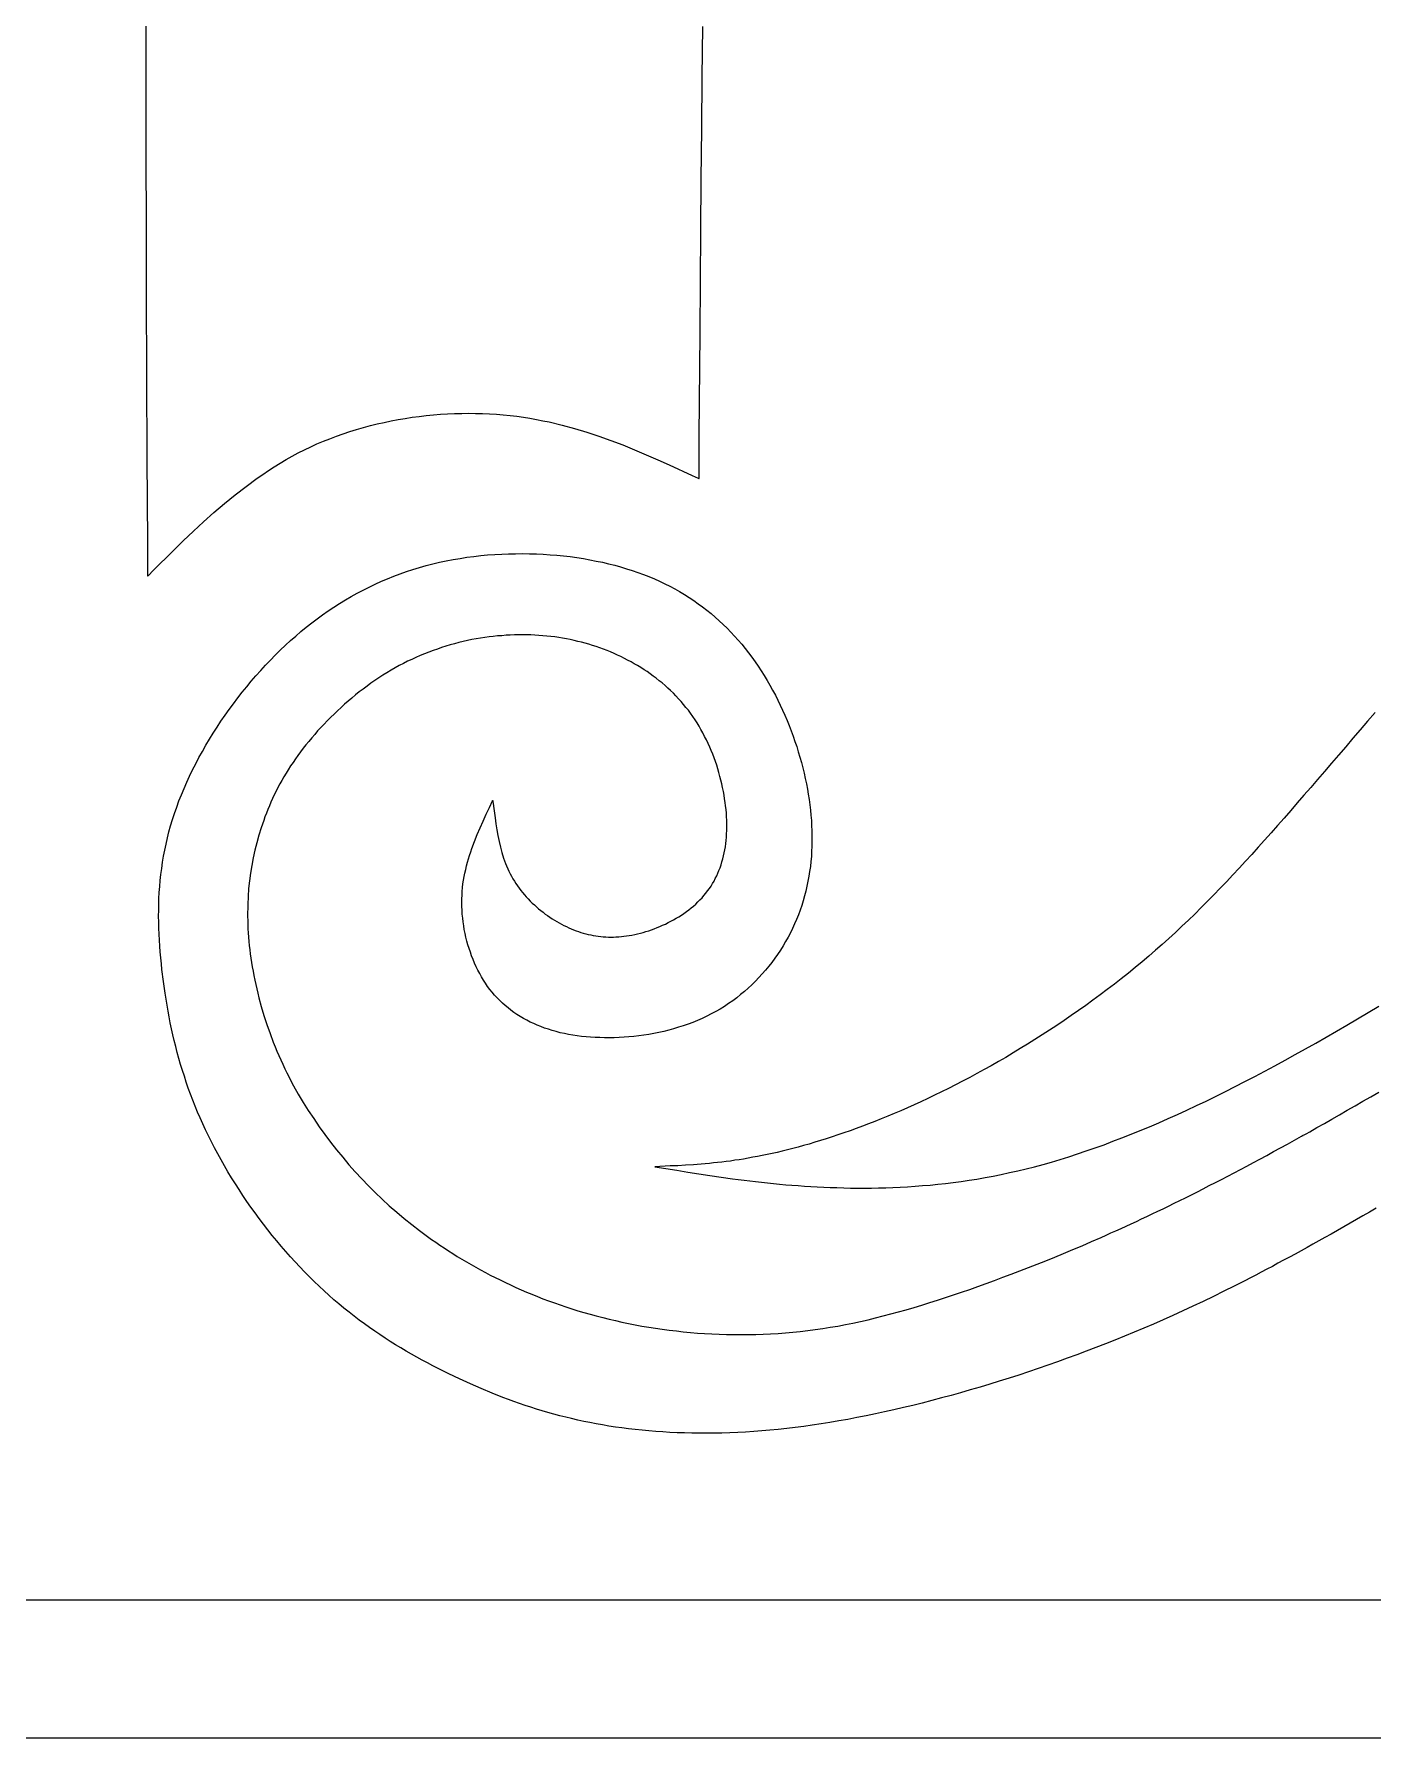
# Model space of a CAD drawing. Extents: x 0 to 279, y 0 to 212.
# Drawn here: x 112.56 to 122.01, y 107.88 to 119.91 of the extents above; entities that cross this region are included whole.
import ezdxf

# ---------------------------------------------------------------- set-up
doc = ezdxf.new("R2010")
doc.units = 0
doc.layers.add('LAYER_1', color=18, linetype='CONTINUOUS')

msp = doc.modelspace()

# ---------------------------------------------------------------- linework, layer by layer
at = {"layer": 'LAYER_1'}
for points in [[(113.351, 120.089), (113.351, 119.805), (113.351, 119.52), (113.351, 119.233), (113.352, 118.945), (113.353, 118.656), (113.354, 118.367), (113.354, 118.076), (113.357, 117.492), (113.359, 116.907), (113.362, 116.32), (113.362, 116.174), (113.363, 116.1), (113.363, 116.082), (113.363, 116.08), (113.363, 116.079), (113.363, 116.079), (113.364, 116.079), (113.365, 116.081), (113.369, 116.085), (113.404, 116.12), (113.545, 116.259), (113.615, 116.328), (113.687, 116.396), (113.759, 116.463), (113.832, 116.528), (113.906, 116.592), (113.982, 116.654), (114.059, 116.713), (114.137, 116.771), (114.177, 116.798), (114.217, 116.825), (114.258, 116.852), (114.3, 116.877), (114.341, 116.902), (114.384, 116.926), (114.427, 116.949), (114.47, 116.971), (114.515, 116.992), (114.559, 117.013), (114.605, 117.032), (114.651, 117.05), (114.697, 117.068), (114.744, 117.085), (114.791, 117.1), (114.839, 117.115), (114.887, 117.129), (114.936, 117.142), (114.984, 117.154), (115.033, 117.165), (115.083, 117.175), (115.132, 117.185), (115.182, 117.193), (115.232, 117.201), (115.281, 117.207), (115.331, 117.213), (115.381, 117.218), (115.431, 117.222), (115.481, 117.225), (115.531, 117.227), (115.581, 117.228), (115.63, 117.229), (115.679, 117.228), (115.728, 117.227), (115.777, 117.225), (115.826, 117.222), (115.874, 117.218), (115.922, 117.213), (115.969, 117.208), (116.016, 117.201), (116.062, 117.194), (116.108, 117.186), (116.154, 117.177), (116.199, 117.168), (116.289, 117.146), (116.377, 117.123), (116.464, 117.096), (116.549, 117.068), (116.634, 117.038), (116.718, 117.006), (116.801, 116.972), (116.883, 116.937), (116.965, 116.901), (117.046, 116.865), (117.208, 116.79), (117.249, 116.771), (117.254, 116.769), (117.255, 116.768), (117.256, 116.768), (117.256, 116.768), (117.256, 116.769), (117.256, 116.772), (117.256, 116.795), (117.257, 116.886), (117.258, 117.067), (117.264, 117.794), (117.269, 118.519), (117.272, 118.88), (117.276, 119.241), (117.279, 119.6), (117.282, 119.959)], [(122.036, 111.617), (121.989, 111.59), (121.943, 111.563), (121.897, 111.536), (121.852, 111.51), (121.807, 111.485), (121.763, 111.459), (121.719, 111.434), (121.675, 111.41), (121.632, 111.386), (121.59, 111.362), (121.548, 111.339), (121.506, 111.316), (121.465, 111.293), (121.424, 111.271), (121.383, 111.249), (121.343, 111.228), (121.304, 111.206), (121.264, 111.186), (121.225, 111.165), (121.186, 111.145), (121.148, 111.125), (121.11, 111.105), (121.034, 111.067), (120.96, 111.03), (120.887, 110.994), (120.814, 110.959), (120.743, 110.925), (120.672, 110.892), (120.602, 110.86), (120.533, 110.829), (120.464, 110.799), (120.396, 110.77), (120.328, 110.741), (120.26, 110.713), (120.192, 110.686), (120.125, 110.659), (120.058, 110.633), (119.99, 110.607), (119.923, 110.582), (119.855, 110.557), (119.787, 110.533), (119.719, 110.509), (119.65, 110.485), (119.582, 110.462), (119.513, 110.439), (119.445, 110.417), (119.376, 110.396), (119.308, 110.374), (119.24, 110.354), (119.171, 110.334), (119.103, 110.314), (119.035, 110.295), (118.967, 110.277), (118.9, 110.259), (118.832, 110.241), (118.765, 110.225), (118.699, 110.209), (118.632, 110.193), (118.566, 110.178), (118.501, 110.164), (118.436, 110.151), (118.371, 110.138), (118.307, 110.126), (118.243, 110.115), (118.18, 110.104), (118.118, 110.094), (118.056, 110.085), (117.995, 110.076), (117.934, 110.068), (117.875, 110.061), (117.815, 110.055), (117.757, 110.049), (117.699, 110.044), (117.642, 110.04), (117.585, 110.036), (117.529, 110.033), (117.473, 110.031), (117.418, 110.029), (117.364, 110.028), (117.31, 110.028), (117.257, 110.028), (117.205, 110.028), (117.153, 110.03), (117.101, 110.032), (117.051, 110.034), (117.001, 110.037), (116.951, 110.04), (116.902, 110.044), (116.854, 110.049), (116.806, 110.054), (116.758, 110.06), (116.712, 110.066), (116.666, 110.072), (116.62, 110.079), (116.575, 110.087), (116.53, 110.095), (116.486, 110.103), (116.443, 110.112), (116.4, 110.121), (116.357, 110.131), (116.315, 110.141), (116.273, 110.152), (116.232, 110.163), (116.19, 110.175), (116.15, 110.186), (116.109, 110.199), (116.069, 110.212), (116.029, 110.225), (115.99, 110.238), (115.95, 110.252), (115.911, 110.266), (115.872, 110.281), (115.795, 110.312), (115.718, 110.344), (115.642, 110.377), (115.566, 110.412), (115.49, 110.448), (115.414, 110.485), (115.377, 110.505), (115.339, 110.525), (115.301, 110.545), (115.264, 110.566), (115.226, 110.587), (115.189, 110.608), (115.151, 110.63), (115.114, 110.653), (115.077, 110.676), (115.04, 110.7), (115.003, 110.724), (114.967, 110.749), (114.93, 110.775), (114.894, 110.801), (114.857, 110.827), (114.821, 110.855), (114.786, 110.883), (114.75, 110.912), (114.714, 110.941), (114.679, 110.971), (114.644, 111.002), (114.609, 111.033), (114.574, 111.066), (114.54, 111.099), (114.506, 111.132), (114.472, 111.167), (114.438, 111.202), (114.405, 111.238), (114.372, 111.274), (114.339, 111.311), (114.307, 111.349), (114.275, 111.387), (114.243, 111.425), (114.212, 111.464), (114.182, 111.504), (114.152, 111.544), (114.122, 111.584), (114.093, 111.624), (114.065, 111.665), (114.037, 111.706), (114.009, 111.748), (113.983, 111.79), (113.957, 111.831), (113.931, 111.873), (113.906, 111.915), (113.882, 111.958), (113.859, 112), (113.836, 112.042), (113.814, 112.085), (113.793, 112.127), (113.773, 112.169), (113.753, 112.212), (113.734, 112.254), (113.716, 112.296), (113.699, 112.338), (113.683, 112.38), (113.667, 112.422), (113.651, 112.464), (113.637, 112.506), (113.623, 112.548), (113.61, 112.59), (113.597, 112.632), (113.585, 112.674), (113.573, 112.716), (113.563, 112.758), (113.552, 112.8), (113.542, 112.842), (113.533, 112.883), (113.524, 112.925), (113.516, 112.967), (113.508, 113.009), (113.501, 113.051), (113.494, 113.092), (113.487, 113.134), (113.475, 113.218), (113.465, 113.301), (113.461, 113.343), (113.456, 113.385), (113.453, 113.426), (113.449, 113.468), (113.447, 113.51), (113.445, 113.552), (113.443, 113.594), (113.442, 113.636), (113.441, 113.678), (113.442, 113.72), (113.442, 113.762), (113.444, 113.804), (113.446, 113.846), (113.449, 113.889), (113.453, 113.931), (113.458, 113.974), (113.463, 114.016), (113.469, 114.059), (113.477, 114.102), (113.485, 114.145), (113.494, 114.188), (113.504, 114.231), (113.514, 114.274), (113.526, 114.317), (113.539, 114.361), (113.554, 114.404), (113.569, 114.448), (113.585, 114.492), (113.602, 114.536), (113.621, 114.58), (113.64, 114.624), (113.66, 114.668), (113.681, 114.711), (113.703, 114.755), (113.726, 114.799), (113.75, 114.842), (113.775, 114.885), (113.8, 114.928), (113.827, 114.971), (113.854, 115.013), (113.881, 115.055), (113.91, 115.097), (113.939, 115.138), (113.969, 115.179), (114, 115.22), (114.031, 115.26), (114.063, 115.299), (114.095, 115.338), (114.128, 115.376), (114.162, 115.414), (114.196, 115.45), (114.23, 115.487), (114.265, 115.522), (114.3, 115.557), (114.336, 115.591), (114.372, 115.624), (114.409, 115.656), (114.446, 115.688), (114.484, 115.719), (114.522, 115.749), (114.56, 115.778), (114.599, 115.806), (114.639, 115.834), (114.679, 115.86), (114.719, 115.886), (114.76, 115.911), (114.801, 115.935), (114.843, 115.959), (114.885, 115.981), (114.927, 116.002), (114.97, 116.023), (115.014, 116.043), (115.057, 116.061), (115.102, 116.079), (115.146, 116.096), (115.192, 116.112), (115.237, 116.127), (115.283, 116.141), (115.33, 116.154), (115.377, 116.166), (115.424, 116.178), (115.472, 116.188), (115.52, 116.197), (115.569, 116.205), (115.617, 116.213), (115.666, 116.219), (115.715, 116.224), (115.764, 116.229), (115.814, 116.233), (115.863, 116.235), (115.912, 116.237), (115.961, 116.238), (116.01, 116.239), (116.059, 116.238), (116.108, 116.236), (116.157, 116.234), (116.205, 116.231), (116.253, 116.227), (116.3, 116.222), (116.347, 116.217), (116.394, 116.21), (116.44, 116.203), (116.485, 116.195), (116.53, 116.186), (116.575, 116.177), (116.618, 116.167), (116.661, 116.156), (116.703, 116.144), (116.745, 116.132), (116.785, 116.119), (116.825, 116.105), (116.865, 116.091), (116.903, 116.076), (116.941, 116.06), (116.978, 116.043), (117.014, 116.026), (117.05, 116.008), (117.085, 115.989), (117.119, 115.97), (117.153, 115.95), (117.186, 115.929), (117.219, 115.908), (117.25, 115.885), (117.281, 115.863), (117.312, 115.839), (117.342, 115.815), (117.371, 115.79), (117.399, 115.765), (117.427, 115.739), (117.455, 115.712), (117.481, 115.685), (117.507, 115.656), (117.533, 115.628), (117.558, 115.598), (117.582, 115.568), (117.606, 115.538), (117.63, 115.507), (117.652, 115.475), (117.674, 115.443), (117.696, 115.41), (117.717, 115.377), (117.737, 115.343), (117.757, 115.309), (117.776, 115.274), (117.795, 115.24), (117.812, 115.204), (117.83, 115.169), (117.846, 115.133), (117.863, 115.097), (117.878, 115.06), (117.893, 115.024), (117.907, 114.987), (117.921, 114.95), (117.933, 114.913), (117.946, 114.876), (117.957, 114.838), (117.968, 114.801), (117.979, 114.763), (117.989, 114.726), (117.998, 114.689), (118.006, 114.651), (118.014, 114.614), (118.021, 114.576), (118.027, 114.539), (118.033, 114.502), (118.038, 114.465), (118.042, 114.428), (118.046, 114.391), (118.049, 114.354), (118.051, 114.318), (118.053, 114.281), (118.053, 114.245), (118.053, 114.208), (118.052, 114.172), (118.051, 114.136), (118.049, 114.101), (118.045, 114.065), (118.042, 114.03), (118.037, 113.994), (118.031, 113.96), (118.025, 113.925), (118.018, 113.89), (118.01, 113.856), (118.001, 113.822), (117.992, 113.788), (117.981, 113.755), (117.97, 113.722), (117.958, 113.689), (117.945, 113.656), (117.931, 113.624), (117.916, 113.592), (117.901, 113.561), (117.885, 113.53), (117.867, 113.499), (117.85, 113.469), (117.831, 113.439), (117.811, 113.409), (117.791, 113.381), (117.77, 113.352), (117.748, 113.325), (117.726, 113.297), (117.703, 113.271), (117.679, 113.245), (117.655, 113.219), (117.629, 113.195), (117.604, 113.171), (117.577, 113.147), (117.55, 113.125), (117.522, 113.103), (117.494, 113.082), (117.465, 113.061), (117.435, 113.042), (117.405, 113.023), (117.374, 113.005), (117.343, 112.988), (117.311, 112.972), (117.279, 112.957), (117.246, 112.943), (117.213, 112.929), (117.179, 112.917), (117.145, 112.905), (117.111, 112.894), (117.076, 112.883), (117.042, 112.874), (117.007, 112.865), (116.972, 112.858), (116.937, 112.85), (116.902, 112.844), (116.867, 112.839), (116.831, 112.834), (116.796, 112.83), (116.761, 112.826), (116.727, 112.824), (116.692, 112.822), (116.658, 112.82), (116.624, 112.82), (116.59, 112.82), (116.556, 112.821), (116.523, 112.822), (116.491, 112.824), (116.459, 112.827), (116.427, 112.83), (116.396, 112.834), (116.365, 112.839), (116.335, 112.844), (116.306, 112.85), (116.276, 112.856), (116.248, 112.864), (116.22, 112.871), (116.193, 112.88), (116.166, 112.889), (116.139, 112.899), (116.114, 112.909), (116.089, 112.92), (116.064, 112.931), (116.04, 112.944), (116.016, 112.957), (115.993, 112.97), (115.971, 112.984), (115.949, 112.999), (115.928, 113.015), (115.908, 113.031), (115.888, 113.047), (115.868, 113.065), (115.849, 113.083), (115.831, 113.102), (115.813, 113.121), (115.796, 113.141), (115.78, 113.162), (115.764, 113.183), (115.749, 113.205), (115.735, 113.227), (115.721, 113.25), (115.708, 113.274), (115.695, 113.298), (115.683, 113.322), (115.672, 113.347), (115.661, 113.373), (115.651, 113.398), (115.642, 113.424), (115.633, 113.45), (115.625, 113.476), (115.617, 113.503), (115.611, 113.53), (115.605, 113.557), (115.599, 113.584), (115.595, 113.611), (115.591, 113.638), (115.588, 113.665), (115.585, 113.693), (115.583, 113.72), (115.582, 113.747), (115.582, 113.774), (115.582, 113.801), (115.583, 113.827), (115.585, 113.854), (115.587, 113.88), (115.59, 113.906), (115.594, 113.932), (115.599, 113.958), (115.604, 113.983), (115.609, 114.008), (115.615, 114.034), (115.622, 114.059), (115.629, 114.084), (115.637, 114.108), (115.645, 114.133), (115.653, 114.157), (115.671, 114.206), (115.69, 114.255), (115.711, 114.303), (115.732, 114.35), (115.754, 114.398), (115.776, 114.445), (115.798, 114.493), (115.799, 114.494), (115.799, 114.495), (115.8, 114.495), (115.8, 114.495), (115.8, 114.492), (115.801, 114.487), (115.802, 114.477), (115.805, 114.456), (115.816, 114.372), (115.822, 114.33), (115.829, 114.289), (115.836, 114.248), (115.845, 114.207), (115.854, 114.167), (115.865, 114.128), (115.877, 114.089), (115.884, 114.07), (115.891, 114.051), (115.898, 114.033), (115.906, 114.014), (115.914, 113.996), (115.923, 113.978), (115.932, 113.961), (115.942, 113.943), (115.953, 113.926), (115.963, 113.909), (115.975, 113.893), (115.986, 113.877), (115.999, 113.861), (116.011, 113.845), (116.024, 113.83), (116.037, 113.815), (116.051, 113.8), (116.065, 113.785), (116.079, 113.771), (116.094, 113.758), (116.109, 113.744), (116.124, 113.731), (116.14, 113.719), (116.155, 113.706), (116.171, 113.694), (116.187, 113.683), (116.203, 113.672), (116.22, 113.661), (116.236, 113.651), (116.253, 113.641), (116.269, 113.631), (116.286, 113.622), (116.303, 113.613), (116.32, 113.605), (116.337, 113.597), (116.354, 113.59), (116.371, 113.583), (116.388, 113.576), (116.405, 113.57), (116.422, 113.564), (116.439, 113.559), (116.457, 113.554), (116.474, 113.55), (116.492, 113.546), (116.509, 113.542), (116.527, 113.539), (116.544, 113.537), (116.562, 113.535), (116.58, 113.533), (116.598, 113.532), (116.616, 113.531), (116.634, 113.531), (116.652, 113.531), (116.67, 113.532), (116.689, 113.533), (116.708, 113.534), (116.726, 113.537), (116.745, 113.539), (116.764, 113.542), (116.783, 113.545), (116.803, 113.549), (116.822, 113.554), (116.842, 113.559), (116.861, 113.564), (116.881, 113.57), (116.901, 113.576), (116.921, 113.583), (116.94, 113.59), (116.96, 113.598), (116.98, 113.606), (116.999, 113.614), (117.019, 113.623), (117.038, 113.633), (117.057, 113.643), (117.076, 113.653), (117.095, 113.664), (117.113, 113.675), (117.132, 113.686), (117.149, 113.698), (117.167, 113.711), (117.184, 113.723), (117.201, 113.737), (117.217, 113.75), (117.233, 113.764), (117.248, 113.779), (117.263, 113.794), (117.278, 113.809), (117.291, 113.825), (117.304, 113.841), (117.317, 113.857), (117.329, 113.874), (117.341, 113.891), (117.351, 113.909), (117.362, 113.926), (117.371, 113.945), (117.381, 113.963), (117.389, 113.982), (117.397, 114.002), (117.405, 114.021), (117.412, 114.042), (117.418, 114.062), (117.424, 114.083), (117.429, 114.104), (117.434, 114.125), (117.438, 114.147), (117.442, 114.169), (117.445, 114.191), (117.447, 114.214), (117.449, 114.237), (117.451, 114.26), (117.452, 114.284), (117.452, 114.308), (117.452, 114.332), (117.452, 114.356), (117.45, 114.381), (117.449, 114.406), (117.447, 114.431), (117.444, 114.457), (117.441, 114.482), (117.437, 114.508), (117.433, 114.534), (117.428, 114.56), (117.423, 114.586), (117.417, 114.613), (117.411, 114.639), (117.404, 114.665), (117.397, 114.692), (117.389, 114.718), (117.381, 114.744), (117.372, 114.77), (117.363, 114.796), (117.353, 114.822), (117.343, 114.848), (117.332, 114.873), (117.32, 114.898), (117.309, 114.923), (117.296, 114.948), (117.284, 114.972), (117.27, 114.996), (117.257, 115.02), (117.242, 115.043), (117.228, 115.066), (117.213, 115.089), (117.197, 115.111), (117.181, 115.132), (117.164, 115.153), (117.147, 115.174), (117.13, 115.194), (117.112, 115.214), (117.093, 115.234), (117.075, 115.253), (117.055, 115.271), (117.036, 115.289), (117.016, 115.307), (116.996, 115.325), (116.975, 115.341), (116.954, 115.358), (116.933, 115.374), (116.912, 115.389), (116.89, 115.405), (116.868, 115.419), (116.845, 115.434), (116.822, 115.448), (116.799, 115.461), (116.776, 115.474), (116.752, 115.487), (116.729, 115.499), (116.705, 115.511), (116.681, 115.522), (116.656, 115.533), (116.631, 115.544), (116.607, 115.554), (116.582, 115.563), (116.556, 115.573), (116.531, 115.582), (116.505, 115.59), (116.479, 115.598), (116.453, 115.606), (116.427, 115.613), (116.401, 115.619), (116.374, 115.625), (116.347, 115.631), (116.32, 115.637), (116.293, 115.641), (116.266, 115.646), (116.238, 115.65), (116.21, 115.653), (116.182, 115.656), (116.154, 115.659), (116.126, 115.661), (116.098, 115.663), (116.069, 115.664), (116.04, 115.665), (116.011, 115.665), (115.982, 115.665), (115.953, 115.664), (115.923, 115.663), (115.894, 115.662), (115.864, 115.659), (115.834, 115.657), (115.804, 115.654), (115.774, 115.65), (115.744, 115.646), (115.713, 115.641), (115.683, 115.636), (115.653, 115.631), (115.622, 115.624), (115.592, 115.618), (115.561, 115.61), (115.531, 115.602), (115.5, 115.594), (115.47, 115.585), (115.439, 115.575), (115.409, 115.565), (115.379, 115.555), (115.349, 115.543), (115.318, 115.532), (115.288, 115.519), (115.258, 115.506), (115.229, 115.492), (115.199, 115.478), (115.169, 115.463), (115.14, 115.448), (115.111, 115.431), (115.082, 115.415), (115.053, 115.397), (115.025, 115.38), (114.996, 115.361), (114.968, 115.342), (114.94, 115.323), (114.913, 115.303), (114.885, 115.282), (114.858, 115.262), (114.832, 115.241), (114.805, 115.219), (114.78, 115.197), (114.754, 115.175), (114.729, 115.152), (114.704, 115.129), (114.68, 115.106), (114.656, 115.083), (114.632, 115.059), (114.609, 115.035), (114.586, 115.011), (114.564, 114.987), (114.543, 114.962), (114.522, 114.938), (114.501, 114.913), (114.481, 114.888), (114.462, 114.864), (114.443, 114.839), (114.425, 114.814), (114.407, 114.789), (114.39, 114.764), (114.373, 114.739), (114.357, 114.713), (114.341, 114.688), (114.326, 114.663), (114.312, 114.637), (114.298, 114.612), (114.284, 114.587), (114.271, 114.561), (114.258, 114.535), (114.246, 114.51), (114.234, 114.484), (114.223, 114.458), (114.212, 114.432), (114.202, 114.406), (114.192, 114.38), (114.183, 114.354), (114.165, 114.302), (114.149, 114.25), (114.134, 114.197), (114.121, 114.144), (114.109, 114.09), (114.099, 114.036), (114.09, 113.982), (114.083, 113.928), (114.077, 113.873), (114.073, 113.817), (114.07, 113.761), (114.07, 113.733), (114.069, 113.705), (114.069, 113.676), (114.07, 113.647), (114.071, 113.619), (114.072, 113.59), (114.074, 113.56), (114.076, 113.531), (114.078, 113.501), (114.081, 113.472), (114.085, 113.442), (114.088, 113.412), (114.093, 113.381), (114.097, 113.351), (114.102, 113.32), (114.108, 113.29), (114.114, 113.259), (114.12, 113.228), (114.127, 113.196), (114.134, 113.165), (114.141, 113.134), (114.149, 113.103), (114.166, 113.04), (114.185, 112.977), (114.206, 112.914), (114.228, 112.851), (114.251, 112.788), (114.264, 112.757), (114.277, 112.726), (114.29, 112.695), (114.303, 112.664), (114.318, 112.633), (114.332, 112.602), (114.347, 112.572), (114.362, 112.542), (114.378, 112.511), (114.394, 112.481), (114.427, 112.422), (114.462, 112.364), (114.498, 112.306), (114.536, 112.249), (114.574, 112.192), (114.614, 112.137), (114.655, 112.082), (114.698, 112.029), (114.741, 111.976), (114.785, 111.924), (114.83, 111.873), (114.877, 111.824), (114.924, 111.775), (114.971, 111.727), (115.02, 111.68), (115.07, 111.634), (115.122, 111.589), (115.174, 111.545), (115.228, 111.501), (115.283, 111.459), (115.311, 111.438), (115.339, 111.417), (115.368, 111.396), (115.398, 111.376), (115.427, 111.356), (115.457, 111.336), (115.488, 111.316), (115.519, 111.296), (115.55, 111.277), (115.582, 111.257), (115.614, 111.238), (115.647, 111.219), (115.68, 111.2), (115.714, 111.182), (115.748, 111.163), (115.782, 111.145), (115.817, 111.127), (115.853, 111.11), (115.889, 111.092), (115.925, 111.075), (115.962, 111.058), (116, 111.041), (116.038, 111.025), (116.076, 111.009), (116.115, 110.993), (116.154, 110.978), (116.194, 110.963), (116.235, 110.948), (116.276, 110.934), (116.317, 110.92), (116.359, 110.906), (116.401, 110.893), (116.444, 110.88), (116.487, 110.868), (116.531, 110.856), (116.576, 110.845), (116.621, 110.834), (116.666, 110.823), (116.712, 110.813), (116.759, 110.803), (116.805, 110.794), (116.853, 110.785), (116.901, 110.777), (116.949, 110.769), (116.997, 110.762), (117.046, 110.756), (117.096, 110.75), (117.145, 110.744), (117.195, 110.74), (117.246, 110.735), (117.296, 110.732), (117.347, 110.729), (117.398, 110.727), (117.45, 110.725), (117.501, 110.724), (117.553, 110.724), (117.605, 110.724), (117.657, 110.725), (117.709, 110.727), (117.761, 110.729), (117.814, 110.732), (117.866, 110.736), (117.919, 110.741), (117.971, 110.746), (118.024, 110.753), (118.077, 110.76), (118.13, 110.767), (118.182, 110.776), (118.235, 110.785), (118.289, 110.795), (118.342, 110.806), (118.395, 110.817), (118.449, 110.829), (118.502, 110.842), (118.556, 110.856), (118.61, 110.87), (118.665, 110.884), (118.719, 110.9), (118.774, 110.916), (118.829, 110.932), (118.885, 110.95), (118.94, 110.967), (118.997, 110.986), (119.053, 111.005), (119.11, 111.024), (119.167, 111.044), (119.225, 111.064), (119.283, 111.085), (119.342, 111.107), (119.401, 111.129), (119.46, 111.151), (119.52, 111.174), (119.581, 111.198), (119.642, 111.222), (119.704, 111.246), (119.767, 111.272), (119.83, 111.298), (119.895, 111.325), (119.96, 111.352), (120.027, 111.381), (120.095, 111.411), (120.13, 111.426), (120.164, 111.442), (120.199, 111.457), (120.235, 111.473), (120.271, 111.49), (120.307, 111.506), (120.344, 111.523), (120.38, 111.541), (120.418, 111.558), (120.456, 111.576), (120.494, 111.595), (120.532, 111.613), (120.571, 111.632), (120.611, 111.652), (120.651, 111.671), (120.691, 111.691), (120.732, 111.712), (120.774, 111.733), (120.815, 111.754), (120.858, 111.776), (120.901, 111.798), (120.944, 111.82), (120.988, 111.843), (121.033, 111.866), (121.078, 111.89), (121.123, 111.914), (121.17, 111.939), (121.216, 111.964), (121.264, 111.99), (121.312, 112.016), (121.36, 112.043), (121.41, 112.07), (121.459, 112.097), (121.51, 112.126), (121.516, 112.129), (121.52, 112.131), (121.521, 112.132), (121.522, 112.132), (121.528, 112.136), (121.541, 112.143), (121.567, 112.157), (121.618, 112.186), (121.671, 112.216), (121.724, 112.246), (121.778, 112.277), (121.832, 112.308), (121.887, 112.34), (121.942, 112.372), (121.998, 112.404), (122.054, 112.437)], [(122.03, 115.117), (121.976, 115.056), (121.924, 114.995), (121.872, 114.935), (121.821, 114.875), (121.77, 114.816), (121.72, 114.758), (121.671, 114.7), (121.622, 114.643), (121.574, 114.588), (121.526, 114.532), (121.479, 114.478), (121.433, 114.424), (121.386, 114.371), (121.34, 114.318), (121.295, 114.267), (121.249, 114.216), (121.204, 114.165), (121.159, 114.115), (121.114, 114.066), (121.07, 114.018), (121.025, 113.97), (120.98, 113.922), (120.936, 113.876), (120.891, 113.83), (120.846, 113.784), (120.801, 113.739), (120.756, 113.694), (120.711, 113.65), (120.665, 113.607), (120.619, 113.564), (120.573, 113.521), (120.526, 113.479), (120.479, 113.438), (120.432, 113.397), (120.384, 113.356), (120.335, 113.316), (120.287, 113.276), (120.237, 113.237), (120.188, 113.199), (120.138, 113.16), (120.088, 113.123), (120.037, 113.085), (119.986, 113.049), (119.935, 113.013), (119.884, 112.977), (119.833, 112.942), (119.782, 112.907), (119.73, 112.873), (119.679, 112.84), (119.627, 112.807), (119.576, 112.775), (119.524, 112.744), (119.473, 112.713), (119.421, 112.682), (119.37, 112.652), (119.319, 112.623), (119.268, 112.595), (119.217, 112.567), (119.167, 112.54), (119.117, 112.513), (119.067, 112.487), (119.017, 112.462), (118.968, 112.438), (118.919, 112.414), (118.871, 112.391), (118.823, 112.368), (118.775, 112.346), (118.728, 112.325), (118.681, 112.305), (118.634, 112.285), (118.588, 112.266), (118.543, 112.247), (118.498, 112.229), (118.453, 112.212), (118.409, 112.195), (118.365, 112.179), (118.322, 112.163), (118.279, 112.148), (118.237, 112.134), (118.195, 112.12), (118.154, 112.106), (118.113, 112.094), (118.073, 112.082), (118.033, 112.07), (117.994, 112.059), (117.956, 112.048), (117.918, 112.038), (117.881, 112.029), (117.844, 112.02), (117.808, 112.011), (117.772, 112.003), (117.738, 111.996), (117.703, 111.988), (117.669, 111.982), (117.636, 111.976), (117.604, 111.97), (117.571, 111.964), (117.54, 111.959), (117.508, 111.955), (117.478, 111.95), (117.447, 111.946), (117.417, 111.942), (117.387, 111.939), (117.358, 111.936), (117.329, 111.933), (117.3, 111.93), (117.272, 111.928), (117.244, 111.926), (117.216, 111.924), (117.161, 111.92), (117.106, 111.917), (117.052, 111.915), (116.945, 111.91), (117.099, 111.885), (117.177, 111.872), (117.255, 111.86), (117.333, 111.848), (117.412, 111.836), (117.492, 111.825), (117.533, 111.82), (117.574, 111.814), (117.615, 111.809), (117.656, 111.805), (117.698, 111.8), (117.74, 111.795), (117.782, 111.791), (117.825, 111.787), (117.868, 111.783), (117.912, 111.78), (117.956, 111.776), (118, 111.773), (118.045, 111.77), (118.091, 111.768), (118.137, 111.765), (118.183, 111.763), (118.23, 111.762), (118.278, 111.76), (118.326, 111.759), (118.374, 111.759), (118.423, 111.759), (118.473, 111.759), (118.523, 111.76), (118.574, 111.761), (118.625, 111.763), (118.676, 111.765), (118.729, 111.768), (118.781, 111.772), (118.834, 111.776), (118.888, 111.78), (118.942, 111.786), (118.996, 111.792), (119.051, 111.799), (119.106, 111.806), (119.162, 111.814), (119.218, 111.823), (119.275, 111.833), (119.332, 111.844), (119.39, 111.855), (119.448, 111.868), (119.506, 111.881), (119.565, 111.895), (119.625, 111.91), (119.685, 111.926), (119.745, 111.943), (119.805, 111.961), (119.866, 111.98), (119.928, 112), (119.99, 112.021), (120.052, 112.043), (120.115, 112.065), (120.178, 112.089), (120.242, 112.113), (120.306, 112.139), (120.371, 112.165), (120.436, 112.192), (120.501, 112.22), (120.567, 112.249), (120.633, 112.279), (120.7, 112.31), (120.767, 112.341), (120.835, 112.373), (120.903, 112.406), (120.972, 112.44), (121.041, 112.475), (121.11, 112.511), (121.18, 112.547), (121.251, 112.585), (121.321, 112.623), (121.393, 112.661), (121.465, 112.701), (121.537, 112.741), (121.61, 112.783), (121.683, 112.825), (121.756, 112.867), (121.83, 112.91), (121.905, 112.954), (121.98, 112.999), (122.055, 113.044)], [(122.16, 108.85), (121.678, 108.85), (121.188, 108.85), (120.691, 108.85), (120.188, 108.85), (119.677, 108.85), (119.159, 108.85), (118.634, 108.85), (118.102, 108.85), (117.564, 108.85), (117.019, 108.85), (116.468, 108.85), (115.91, 108.85), (115.346, 108.85), (114.775, 108.85), (114.199, 108.85), (113.616, 108.85), (113.028, 108.85), (112.433, 108.85)], [(112.433, 107.877), (113.028, 107.877), (113.616, 107.877), (114.199, 107.877), (114.775, 107.877), (115.346, 107.877), (115.91, 107.877), (116.468, 107.877), (117.019, 107.877), (117.564, 107.877), (118.102, 107.877), (118.634, 107.877), (119.159, 107.877), (119.677, 107.877), (120.188, 107.877), (120.691, 107.877), (121.188, 107.877), (121.678, 107.877), (122.16, 107.877)]]:
    msp.add_lwpolyline(points, dxfattribs=at)

doc.saveas('drawing.dxf')
